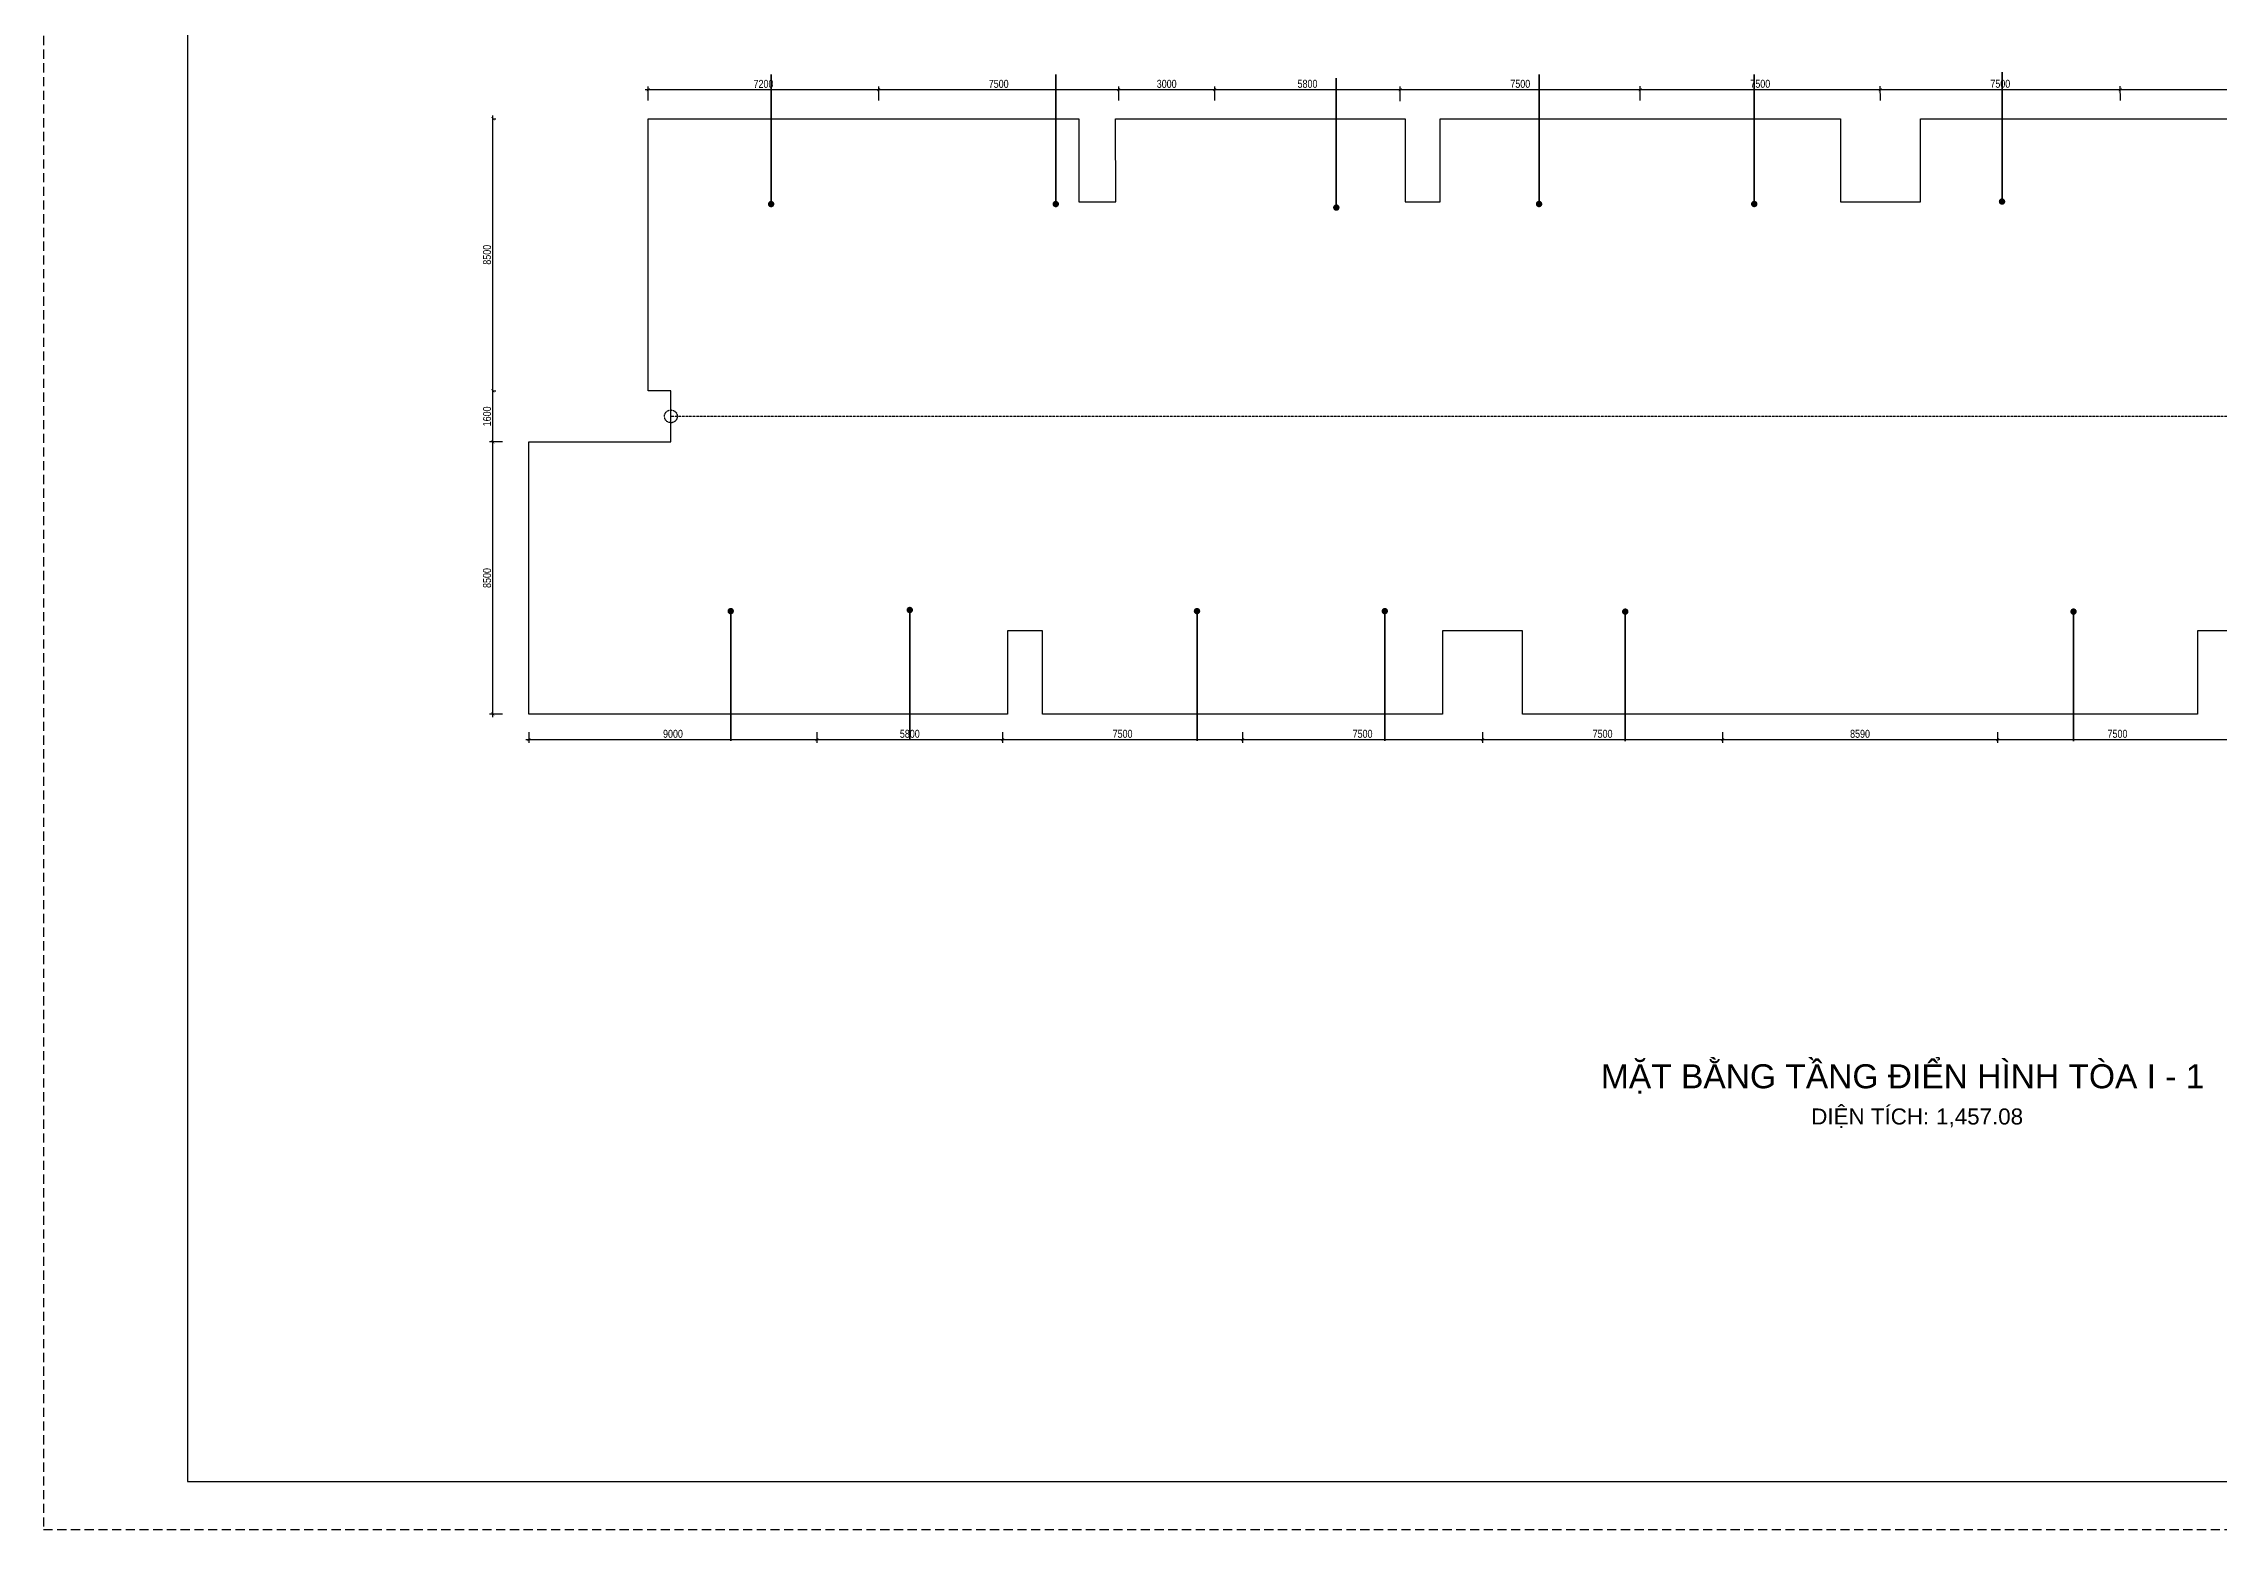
# Model space of a CAD drawing. Header units: millimetres. Extents: x 43 to 126043, y -89269 to -169.
# Drawn here: x 43 to 68010, y -89269 to -42841 of the extents above; entities that cross this region are included whole.
import ezdxf
from ezdxf.enums import TextEntityAlignment as Align

# ---------------------------------------------------------------- set-up
doc = ezdxf.new("R2010")
doc.units = ezdxf.units.MM
doc.linetypes.add('HIDDEN', pattern=[9.525, 6.35, -3.175])
doc.layers.get('0').update_dxf_attribs({"color": 231})
doc.layers.get('DefPoints').update_dxf_attribs({"color": 191})
doc.layers.add('A-SHBD', color=7, linetype='Continuous', lineweight=35)
doc.layers.add('A-TEXT', color=255, linetype='Continuous', lineweight=25)
doc.layers.add('MDI-BAO', color=1, linetype='Continuous')
doc.layers.add('S-DIM', color=231, linetype='Continuous')
doc.layers.add('MDI-HANHLANG', color=5, linetype='HIDDEN', plot=False)
doc.styles.add('250602-MB CO CAU CĂN HO X1-3A-1$0$style1', font='arial.ttf')
doc.styles.add('VTK_Arial', font='arial.ttf', dxfattribs={"width": 0.8})
doc.dimstyles.new('250602-MB CO CAU CĂN HO X1-3A-1$0$Dim_50', dxfattribs={"dimscale": 50, "dimtxt": 2, "dimasz": 1.5, "dimexe": 1, "dimexo": 0, "dimgap": 1, "dimtad": 1, "dimdec": 0, "dimlfac": -1, "dimzin": 12, "dimdsep": 46, "dimtxsty": '250602-MB CO CAU CĂN HO X1-3A-1$0$style1', "dimblk1": '250602-MB CO CAU CĂN HO X1-3A-1$0$_ARCHTICK', "dimblk2": '250602-MB CO CAU CĂN HO X1-3A-1$0$_ARCHTICK', "dimsah": 1, "dimcen": 1.5, "dimdle": 1.5, "dimclrd": 256, "dimclre": 256, "dimclrt": 2, "dimadec": 1, "dimazin": 3, "dimtm": 1e-09, "dimtfac": 0.416667, "dimtdec": 0, "dimtix": 1, "dimtmove": 2, "dimatfit": 3, "dimfxl": 7, "dimfxlon": 1, "dimtolj": 1, "dimtzin": 0, "dimlwd": -1, "dimlwe": -1, "dimarcsym": 1})
doc.dimstyles.new('A-2.5-DIM100', dxfattribs={"dimscale": 100, "dimtxt": 2.5, "dimasz": 1, "dimexe": 1, "dimexo": 0, "dimgap": 0.5, "dimtad": 1, "dimdec": 0, "dimzin": 12, "dimdsep": 46, "dimtxsty": 'VTK_Arial', "dimblk": 'ARCHTICK', "dimcen": 0, "dimdle": 1, "dimclrd": 256, "dimclre": 256, "dimclrt": 7, "dimadec": 1, "dimazin": 3, "dimtfac": 1, "dimtdec": 0, "dimtmove": 0, "dimatfit": 2, "dimfxl": 20, "dimtolj": 1, "dimtzin": 0, "dimlwd": -1, "dimlwe": -1, "dimarcsym": 0})

# ---------------------------------------------------------------- blocks, each defined once
blk = doc.blocks.new('VTK-A1_BoKhungTen')
at = {"layer": 'DefPoints', "linetype": 'HIDDEN', "ltscale": 0.3}
blk.add_lwpolyline([(0, -594), (840, -594), (840, 0), (0, 0)], close=True, dxfattribs=at)
at = {"layer": 'DefPoints'}
blk.add_lwpolyline([(755, -10), (30, -10), (30, -584), (755, -584)], dxfattribs=at)
blk = doc.blocks.new('250602-MB CO CAU CĂN HO X1-3A-1$0$_ARCHTICK')
at = {"color": 0, "linetype": 'ByBlock', "const_width": 0.15}
blk.add_lwpolyline([(-0.5, -0.5), (0.5, 0.5)], dxfattribs=at)
blk = doc.blocks.new('_ArchTick')
at = {"color": 0, "linetype": 'ByBlock', "const_width": 0.15}
blk.add_lwpolyline([(-0.5, -0.5), (0.5, 0.5)], dxfattribs=at)
blk = doc.blocks.new('*D12')
at = {"layer": 'DefPoints', "color": 0, "transparency": 16777216}
for p in [(18943, -44624, 0), (26142, -44281), (26143, -44624, 0)]:
    blk.add_point(p, dxfattribs=at)
at = {"layer": 'S-DIM', "transparency": 16777216}
for p, q in [((18843, -44282), (26243, -44281)), ((18943, -44624), (18942, -44182)), ((26143, -44624), (26142, -44181))]:
    blk.add_line(p, q, dxfattribs=at)
at = {"layer": 'S-DIM', "transparency": 16777216, "xscale": 100, "yscale": 100, "zscale": 100}
for p, rotation in [((18942, -44282), 180.0041459222777), ((26142, -44281), 0.004145922277721052)]:
    blk.add_blockref('_ArchTick', p, dxfattribs=dict(at, rotation=rotation))
at = {"layer": 'S-DIM', "color": 7, "transparency": 16777216, "insert": (22542, -44104), "char_height": 250, "attachment_point": 5, "rotation": 0.00415, "style": 'VTK_Arial'}
blk.add_mtext('\\A1;7200', dxfattribs=at)
blk = doc.blocks.new('*D13')
at = {"layer": 'DefPoints', "color": 0, "transparency": 16777216}
for p in [(26143, -44624, 0), (33642, -44280), (33643, -44624, 0)]:
    blk.add_point(p, dxfattribs=at)
at = {"layer": 'S-DIM', "transparency": 16777216}
for p, q in [((26043, -44281), (33743, -44280)), ((26143, -44624), (26142, -44181)), ((33643, -44624), (33642, -44180))]:
    blk.add_line(p, q, dxfattribs=at)
at = {"layer": 'S-DIM', "transparency": 16777216, "xscale": 100, "yscale": 100, "zscale": 100}
for p, rotation in [((26142, -44281), 180.0041459222777), ((33642, -44280), 0.004145922277682884)]:
    blk.add_blockref('_ArchTick', p, dxfattribs=dict(at, rotation=rotation))
at = {"layer": 'S-DIM', "color": 7, "transparency": 16777216, "insert": (29892, -44103), "char_height": 250, "attachment_point": 5, "rotation": 0.00415, "style": 'VTK_Arial'}
blk.add_mtext('\\A1;7500', dxfattribs=at)
blk = doc.blocks.new('*D14')
at = {"layer": 'DefPoints', "color": 0, "transparency": 16777216}
for p in [(33643, -44624, 0), (36642, -44280), (36643, -44623, 0)]:
    blk.add_point(p, dxfattribs=at)
at = {"layer": 'S-DIM', "transparency": 16777216}
for p, q in [((33543, -44280), (36743, -44280)), ((33643, -44624), (33642, -44180)), ((36643, -44623), (36642, -44180))]:
    blk.add_line(p, q, dxfattribs=at)
at = {"layer": 'S-DIM', "transparency": 16777216, "xscale": 100, "yscale": 100, "zscale": 100}
for p, rotation in [((33642, -44280), 180.0041459222777), ((36642, -44280), 0.004145922277682884)]:
    blk.add_blockref('_ArchTick', p, dxfattribs=dict(at, rotation=rotation))
at = {"layer": 'S-DIM', "color": 7, "transparency": 16777216, "insert": (35142, -44103), "char_height": 250, "attachment_point": 5, "rotation": 0.00415, "style": 'VTK_Arial'}
blk.add_mtext('\\A1;3000', dxfattribs=at)
blk = doc.blocks.new('*D15')
at = {"layer": 'DefPoints', "color": 0, "transparency": 16777216}
for p in [(36643, -44623, 0), (42442, -44280), (42443, -44638, 0)]:
    blk.add_point(p, dxfattribs=at)
at = {"layer": 'S-DIM', "transparency": 16777216}
for p, q in [((36543, -44280), (42543, -44280)), ((36643, -44623), (36642, -44180)), ((42443, -44638), (42442, -44180))]:
    blk.add_line(p, q, dxfattribs=at)
at = {"layer": 'S-DIM', "transparency": 16777216, "xscale": 100, "yscale": 100, "zscale": 100}
for p, rotation in [((36642, -44280), 180.0041459222777), ((42442, -44280), 0.004145922277682884)]:
    blk.add_blockref('_ArchTick', p, dxfattribs=dict(at, rotation=rotation))
at = {"layer": 'S-DIM', "color": 7, "transparency": 16777216, "insert": (39542, -44102), "char_height": 250, "attachment_point": 5, "rotation": 0.00415, "style": 'VTK_Arial'}
blk.add_mtext('\\A1;5800', dxfattribs=at)
blk = doc.blocks.new('*D16')
at = {"layer": 'DefPoints', "color": 0, "transparency": 16777216}
for p in [(42443, -44638, 0), (49942, -44279), (49943, -44622, 0)]:
    blk.add_point(p, dxfattribs=at)
at = {"layer": 'S-DIM', "transparency": 16777216}
for p, q in [((42343, -44280), (50043, -44279)), ((42443, -44638), (42442, -44180)), ((49943, -44622), (49942, -44179))]:
    blk.add_line(p, q, dxfattribs=at)
at = {"layer": 'S-DIM', "transparency": 16777216, "xscale": 100, "yscale": 100, "zscale": 100}
for p, rotation in [((42442, -44280), 180.0041459222777), ((49942, -44279), 0.004145922277682884)]:
    blk.add_blockref('_ArchTick', p, dxfattribs=dict(at, rotation=rotation))
at = {"layer": 'S-DIM', "color": 7, "transparency": 16777216, "insert": (46192, -44102), "char_height": 250, "attachment_point": 5, "rotation": 0.00415, "style": 'VTK_Arial'}
blk.add_mtext('\\A1;7500', dxfattribs=at)
blk = doc.blocks.new('*D17')
at = {"layer": 'DefPoints', "color": 0, "transparency": 16777216}
for p in [(49943, -44622, 0), (57442, -44279), (57443, -44622, 0)]:
    blk.add_point(p, dxfattribs=at)
at = {"layer": 'S-DIM', "transparency": 16777216}
for p, q in [((49843, -44279), (57543, -44279)), ((49943, -44622), (49942, -44179)), ((57443, -44622), (57442, -44179))]:
    blk.add_line(p, q, dxfattribs=at)
at = {"layer": 'S-DIM', "transparency": 16777216, "xscale": 100, "yscale": 100, "zscale": 100}
for p, rotation in [((49942, -44279), 180.0041459222777), ((57442, -44279), 0.004145922277682884)]:
    blk.add_blockref('_ArchTick', p, dxfattribs=dict(at, rotation=rotation))
at = {"layer": 'S-DIM', "color": 7, "transparency": 16777216, "insert": (53692, -44101), "char_height": 250, "attachment_point": 5, "rotation": 0.00415, "style": 'VTK_Arial'}
blk.add_mtext('\\A1;7500', dxfattribs=at)
blk = doc.blocks.new('*D18')
at = {"layer": 'DefPoints', "color": 0, "transparency": 16777216}
for p in [(57443, -44622, 0), (64942, -44278), (64943, -44621, 0)]:
    blk.add_point(p, dxfattribs=at)
at = {"layer": 'S-DIM', "transparency": 16777216}
for p, q in [((64943, -44621), (64942, -44178)), ((57343, -44279), (65043, -44278)), ((57443, -44622), (57442, -44179))]:
    blk.add_line(p, q, dxfattribs=at)
at = {"layer": 'S-DIM', "transparency": 16777216, "xscale": 100, "yscale": 100, "zscale": 100}
for p, rotation in [((57442, -44279), 180.0041459222777), ((64942, -44278), 0.004145922277682884)]:
    blk.add_blockref('_ArchTick', p, dxfattribs=dict(at, rotation=rotation))
at = {"layer": 'S-DIM', "color": 7, "transparency": 16777216, "insert": (61192, -44101), "char_height": 250, "attachment_point": 5, "rotation": 0.00415, "style": 'VTK_Arial'}
blk.add_mtext('\\A1;7500', dxfattribs=at)
blk = doc.blocks.new('*D19')
at = {"layer": 'DefPoints', "color": 0, "transparency": 16777216}
for p in [(64943, -44621, 0), (72442, -44278), (72443, -44621, 0)]:
    blk.add_point(p, dxfattribs=at)
at = {"layer": 'S-DIM', "transparency": 16777216}
for p, q in [((64943, -44621), (64942, -44178)), ((72443, -44621), (72442, -44178)), ((64843, -44278), (72543, -44278))]:
    blk.add_line(p, q, dxfattribs=at)
at = {"layer": 'S-DIM', "transparency": 16777216, "xscale": 100, "yscale": 100, "zscale": 100}
for p, rotation in [((64942, -44278), 180.0041459222777), ((72442, -44278), 0.004145922277682884)]:
    blk.add_blockref('_ArchTick', p, dxfattribs=dict(at, rotation=rotation))
at = {"layer": 'S-DIM', "color": 7, "transparency": 16777216, "insert": (68692, -44100), "char_height": 250, "attachment_point": 5, "rotation": 0.00415, "style": 'VTK_Arial'}
blk.add_mtext('\\A1;7500', dxfattribs=at)
blk = doc.blocks.new('*D24')
at = {"layer": 'DefPoints', "color": 0, "transparency": 16777216}
for p in [(14082, -55291), (14384, -55291), (14384, -63791, 0)]:
    blk.add_point(p, dxfattribs=at)
at = {"layer": 'S-DIM', "transparency": 16777216}
for p, q in [((14384, -55291), (13982, -55291)), ((14082, -63891), (14082, -55191)), ((14384, -63791), (13982, -63791))]:
    blk.add_line(p, q, dxfattribs=at)
at = {"layer": 'S-DIM', "transparency": 16777216, "xscale": 100, "yscale": 100, "zscale": 100}
for p, rotation in [((14082, -55291), 90), ((14082, -63791), 270)]:
    blk.add_blockref('_ArchTick', p, dxfattribs=dict(at, rotation=rotation))
at = {"layer": 'S-DIM', "color": 7, "transparency": 16777216, "insert": (13904, -59541), "char_height": 250, "attachment_point": 5, "rotation": 90, "style": 'VTK_Arial'}
blk.add_mtext('\\A1;8500', dxfattribs=at)
blk = doc.blocks.new('*D25')
at = {"layer": 'DefPoints', "color": 0, "transparency": 16777216}
for p in [(14082, -53691, 0), (14082, -53691), (14384, -55291)]:
    blk.add_point(p, dxfattribs=at)
at = {"layer": 'S-DIM', "transparency": 16777216}
for p, q in [((14082, -55391), (14082, -53591)), ((14082, -53691), (14182, -53691)), ((14384, -55291), (13982, -55291))]:
    blk.add_line(p, q, dxfattribs=at)
at = {"layer": 'S-DIM', "transparency": 16777216, "xscale": 100, "yscale": 100, "zscale": 100}
for p, rotation in [((14082, -53691), 90), ((14082, -55291), 270)]:
    blk.add_blockref('_ArchTick', p, dxfattribs=dict(at, rotation=rotation))
at = {"layer": 'S-DIM', "color": 7, "transparency": 16777216, "insert": (13904, -54491), "char_height": 250, "attachment_point": 5, "rotation": 90, "style": 'VTK_Arial'}
blk.add_mtext('\\A1;1600', dxfattribs=at)
blk = doc.blocks.new('*D26')
at = {"layer": 'DefPoints', "color": 0, "transparency": 16777216}
for p in [(14082, -45191, 0), (14082, -45191), (14082, -53691, 0)]:
    blk.add_point(p, dxfattribs=at)
at = {"layer": 'S-DIM', "transparency": 16777216}
for p, q in [((14082, -53791), (14082, -45091)), ((14082, -45191), (14182, -45191)), ((14082, -53691), (14182, -53691))]:
    blk.add_line(p, q, dxfattribs=at)
at = {"layer": 'S-DIM', "transparency": 16777216, "xscale": 100, "yscale": 100, "zscale": 100}
for p, rotation in [((14082, -45191), 90), ((14082, -53691), 270)]:
    blk.add_blockref('_ArchTick', p, dxfattribs=dict(at, rotation=rotation))
at = {"layer": 'S-DIM', "color": 7, "transparency": 16777216, "insert": (13904, -49441), "char_height": 250, "attachment_point": 5, "rotation": 90, "style": 'VTK_Arial'}
blk.add_mtext('\\A1;8500', dxfattribs=at)
blk = doc.blocks.new('*D27')
at = {"layer": 'DefPoints', "color": 0, "transparency": 16777216}
for p in [(15214, -64357, 0), (24214, -64357, 0), (24214, -64588)]:
    blk.add_point(p, dxfattribs=at)
at = {"layer": 'S-DIM', "transparency": 16777216}
for p, q in [((15214, -64357), (15214, -64688)), ((24214, -64357), (24214, -64688)), ((15114, -64588), (24314, -64588))]:
    blk.add_line(p, q, dxfattribs=at)
at = {"layer": 'S-DIM', "transparency": 16777216, "xscale": 100, "yscale": 100, "zscale": 100, "rotation": 180}
blk.add_blockref('_ArchTick', (15214, -64588), dxfattribs=at)
at = {"layer": 'S-DIM', "transparency": 16777216, "xscale": 100, "yscale": 100, "zscale": 100}
blk.add_blockref('_ArchTick', (24214, -64588), dxfattribs=at)
at = {"layer": 'S-DIM', "color": 7, "transparency": 16777216, "insert": (19714, -64410), "char_height": 250, "attachment_point": 5, "style": 'VTK_Arial'}
blk.add_mtext('\\A1;9000', dxfattribs=at)
blk = doc.blocks.new('*D28')
at = {"layer": 'DefPoints', "color": 0, "transparency": 16777216}
for p in [(24214, -64357, 0), (30014, -64357, 0), (30014, -64588)]:
    blk.add_point(p, dxfattribs=at)
at = {"layer": 'S-DIM', "transparency": 16777216}
for p, q in [((24214, -64357), (24214, -64688)), ((30014, -64357), (30014, -64688)), ((24114, -64588), (30114, -64588))]:
    blk.add_line(p, q, dxfattribs=at)
at = {"layer": 'S-DIM', "transparency": 16777216, "xscale": 100, "yscale": 100, "zscale": 100, "rotation": 180}
blk.add_blockref('_ArchTick', (24214, -64588), dxfattribs=at)
at = {"layer": 'S-DIM', "transparency": 16777216, "xscale": 100, "yscale": 100, "zscale": 100}
blk.add_blockref('_ArchTick', (30014, -64588), dxfattribs=at)
at = {"layer": 'S-DIM', "color": 7, "transparency": 16777216, "insert": (27114, -64410), "char_height": 250, "attachment_point": 5, "style": 'VTK_Arial'}
blk.add_mtext('\\A1;5800', dxfattribs=at)
blk = doc.blocks.new('*D29')
at = {"layer": 'DefPoints', "color": 0, "transparency": 16777216}
for p in [(30014, -64357, 0), (37514, -64357, 0), (37514, -64588)]:
    blk.add_point(p, dxfattribs=at)
at = {"layer": 'S-DIM', "transparency": 16777216}
for p, q in [((30014, -64357), (30014, -64688)), ((37514, -64357), (37514, -64688)), ((29914, -64588), (37614, -64588))]:
    blk.add_line(p, q, dxfattribs=at)
at = {"layer": 'S-DIM', "transparency": 16777216, "xscale": 100, "yscale": 100, "zscale": 100, "rotation": 180}
blk.add_blockref('_ArchTick', (30014, -64588), dxfattribs=at)
at = {"layer": 'S-DIM', "transparency": 16777216, "xscale": 100, "yscale": 100, "zscale": 100}
blk.add_blockref('_ArchTick', (37514, -64588), dxfattribs=at)
at = {"layer": 'S-DIM', "color": 7, "transparency": 16777216, "insert": (33764, -64410), "char_height": 250, "attachment_point": 5, "style": 'VTK_Arial'}
blk.add_mtext('\\A1;7500', dxfattribs=at)
blk = doc.blocks.new('*D30')
at = {"layer": 'DefPoints', "color": 0, "transparency": 16777216}
for p in [(37514, -64357, 0), (45014, -64357, 0), (45014, -64588)]:
    blk.add_point(p, dxfattribs=at)
at = {"layer": 'S-DIM', "transparency": 16777216}
for p, q in [((37514, -64357), (37514, -64688)), ((45014, -64357), (45014, -64688)), ((37414, -64588), (45114, -64588))]:
    blk.add_line(p, q, dxfattribs=at)
at = {"layer": 'S-DIM', "transparency": 16777216, "xscale": 100, "yscale": 100, "zscale": 100, "rotation": 180}
blk.add_blockref('_ArchTick', (37514, -64588), dxfattribs=at)
at = {"layer": 'S-DIM', "transparency": 16777216, "xscale": 100, "yscale": 100, "zscale": 100}
blk.add_blockref('_ArchTick', (45014, -64588), dxfattribs=at)
at = {"layer": 'S-DIM', "color": 7, "transparency": 16777216, "insert": (41264, -64410), "char_height": 250, "attachment_point": 5, "style": 'VTK_Arial'}
blk.add_mtext('\\A1;7500', dxfattribs=at)
blk = doc.blocks.new('*D31')
at = {"layer": 'DefPoints', "color": 0, "transparency": 16777216}
for p in [(45014, -64357, 0), (52514, -64357, 0), (52514, -64588)]:
    blk.add_point(p, dxfattribs=at)
at = {"layer": 'S-DIM', "transparency": 16777216}
for p, q in [((45014, -64357), (45014, -64688)), ((52514, -64357), (52514, -64688)), ((44914, -64588), (52614, -64588))]:
    blk.add_line(p, q, dxfattribs=at)
at = {"layer": 'S-DIM', "transparency": 16777216, "xscale": 100, "yscale": 100, "zscale": 100, "rotation": 180}
blk.add_blockref('_ArchTick', (45014, -64588), dxfattribs=at)
at = {"layer": 'S-DIM', "transparency": 16777216, "xscale": 100, "yscale": 100, "zscale": 100}
blk.add_blockref('_ArchTick', (52514, -64588), dxfattribs=at)
at = {"layer": 'S-DIM', "color": 7, "transparency": 16777216, "insert": (48764, -64410), "char_height": 250, "attachment_point": 5, "style": 'VTK_Arial'}
blk.add_mtext('\\A1;7500', dxfattribs=at)
blk = doc.blocks.new('*D32')
at = {"layer": 'DefPoints', "color": 0, "transparency": 16777216}
for p in [(52514, -64357, 0), (61104, -64357, 0), (61104, -64588)]:
    blk.add_point(p, dxfattribs=at)
at = {"layer": 'S-DIM', "transparency": 16777216}
for p, q in [((52514, -64357), (52514, -64688)), ((61104, -64357), (61104, -64688)), ((52414, -64588), (61204, -64588))]:
    blk.add_line(p, q, dxfattribs=at)
at = {"layer": 'S-DIM', "transparency": 16777216, "xscale": 100, "yscale": 100, "zscale": 100, "rotation": 180}
blk.add_blockref('_ArchTick', (52514, -64588), dxfattribs=at)
at = {"layer": 'S-DIM', "transparency": 16777216, "xscale": 100, "yscale": 100, "zscale": 100}
blk.add_blockref('_ArchTick', (61104, -64588), dxfattribs=at)
at = {"layer": 'S-DIM', "color": 7, "transparency": 16777216, "insert": (56809, -64410), "char_height": 250, "attachment_point": 5, "style": 'VTK_Arial'}
blk.add_mtext('\\A1;8590', dxfattribs=at)
blk = doc.blocks.new('*D33')
at = {"layer": 'DefPoints', "color": 0, "transparency": 16777216}
for p in [(61104, -64357, 0), (68604, -64357, 0), (68604, -64588)]:
    blk.add_point(p, dxfattribs=at)
at = {"layer": 'S-DIM', "transparency": 16777216}
for p, q in [((61104, -64357), (61104, -64688)), ((68604, -64357), (68604, -64688)), ((61004, -64588), (68704, -64588))]:
    blk.add_line(p, q, dxfattribs=at)
at = {"layer": 'S-DIM', "transparency": 16777216, "xscale": 100, "yscale": 100, "zscale": 100, "rotation": 180}
blk.add_blockref('_ArchTick', (61104, -64588), dxfattribs=at)
at = {"layer": 'S-DIM', "transparency": 16777216, "xscale": 100, "yscale": 100, "zscale": 100}
blk.add_blockref('_ArchTick', (68604, -64588), dxfattribs=at)
at = {"layer": 'S-DIM', "color": 7, "transparency": 16777216, "insert": (64854, -64410), "char_height": 250, "attachment_point": 5, "style": 'VTK_Arial'}
blk.add_mtext('\\A1;7500', dxfattribs=at)

msp = doc.modelspace()

# ---------------------------------------------------------------- linework, layer by layer
at = {"layer": 'MDI-BAO', "elevation": 0}
msp.add_lwpolyline([(69854.4, -61191.3), (67354.3, -61191.1), (67354.3, -63790.7), (46264.3, -63790.7), (46264.3, -61191.1), (43764.3, -61191.1), (43764.3, -63790.7), (31264.3, -63790.7), (31264.4, -61191.3), (30164.3, -61190.8), (30164.3, -63790.7), (15214.3, -63790.7), (15214.3, -55290.7), (19652, -55290.7), (19646.7, -53690.7), (18942.5, -53690.7), (18942.5, -45190.7), (32393.2, -45190.7), (32393.2, -47790.4), (33547.8, -47790.7), (33547.6, -45190.7), (42593.2, -45190.7), (42593.2, -47790.2), (43693.2, -47790.1), (43693.2, -45190.7), (56193.2, -45190.7), (56193.2, -47790.1), (58693.2, -47790.4), (58693.2, -45190.7), (71193.2, -45190.7)], dxfattribs=at)
at = {"layer": 'MDI-HANHLANG'}
msp.add_line((95669.3, -54490.7), (19649.3, -54490.7), dxfattribs=at)
msp.add_circle((19649.3, -54490.7), 200, dxfattribs=at)

# ---------------------------------------------------------------- block references
at = {"layer": 'DefPoints', "xscale": 150, "yscale": 150, "zscale": 150}
msp.add_blockref('VTK-A1_BoKhungTen', (43.4, -168.9), dxfattribs=at)

# ---------------------------------------------------------------- texts
at = {"layer": 'A-TEXT', "style": 'VTK_Arial'}
msp.add_text('MẶT BẰNG TẦNG ĐIỂN HÌNH TÒA I - 1', height=750, dxfattribs=at).set_placement((58141.5, -75483.9), align=Align.CENTER)
for s, p in [('DIỆN TÍCH:', (55283.9, -76615)), ('1,457.08', (59185.3, -76615))]:
    msp.add_text(s, height=500, dxfattribs=at).set_placement(p)

# ---------------------------------------------------------------- dimensions: what is measured, and where the dimension line sits
at = {"layer": 'S-DIM'}
for p1, p2, distance, picture, middle in [((18942.5, -44624.1, 0), (26142.5, -44623.6, 0), 342.6, '*D12', (22542.5, -44103.6)), ((14383.6, -63790.7, 0), (14383.6, -55290.7), 302.1, '*D24', (13903.9, -59540.7)), ((15214.3, -64357.3, 0), (24214.3, -64357.3, 0), -230.7, '*D27', (19714.3, -64410.4))]:
    dim = msp.add_aligned_dim(p1=p1, p2=p2, distance=distance, dimstyle='A-2.5-DIM100', override={"dimpost": '\\X'}, dxfattribs=at)
    dim.commit()
    dim.dimension.update_dxf_attribs({"geometry": picture, "text_midpoint": middle})
for base, p1, p2, angle, picture, middle in [((33642.5, -44280.5), (26142.5, -44623.6, 0), (33642.5, -44623.6, 0), 180.004146, '*D13', (29892.5, -44103.1)), ((36642.5, -44280.2), (33642.5, -44623.6, 0), (36642.5, -44623.4, 0), 180.004146, '*D14', (35142.5, -44102.6)), ((42442.5, -44279.8), (36642.5, -44623.4, 0), (42442.5, -44638, 0), 180.004146, '*D15', (39542.5, -44102.4)), ((49942.5, -44279.3), (42442.5, -44638, 0), (49942.5, -44622.4, 0), 180.004146, '*D16', (46192.5, -44101.9)), ((57442.5, -44278.7), (49942.5, -44622.4, 0), (57442.5, -44621.9, 0), 180.004146, '*D17', (53692.5, -44101.4)), ((64942.5, -44278.2), (57442.5, -44621.9, 0), (64942.5, -44621.3, 0), 180.004146, '*D18', (61192.5, -44100.8)), ((72442.5, -44277.6), (64942.5, -44621.3, 0), (72442.5, -44620.8, 0), 180.004146, '*D19', (68692.5, -44100.3)), ((14081.5, -45190.7), (14081.5, -53690.7, 0), (14081.5, -45190.7, 0), 270, '*D26', (13903.9, -49440.7)), ((14081.5, -53690.7), (14383.6, -55290.7), (14081.5, -53690.7, 0), 270, '*D25', (13903.9, -54490.7)), ((30014.3, -64588), (24214.3, -64357.3, 0), (30014.3, -64357.3, 0), 180, '*D28', (27114.3, -64410.4)), ((37514.3, -64588), (30014.3, -64357.3, 0), (37514.3, -64357.3, 0), 180, '*D29', (33764.3, -64410.4)), ((45014.3, -64588), (37514.3, -64357.3, 0), (45014.3, -64357.3, 0), 180, '*D30', (41264.3, -64410.4)), ((52514.3, -64588), (45014.3, -64357.3, 0), (52514.3, -64357.3, 0), 180, '*D31', (48764.3, -64410.4)), ((61104.3, -64588), (52514.3, -64357.3, 0), (61104.3, -64357.3, 0), 180, '*D32', (56809.3, -64410.4)), ((68604.3, -64588), (61104.3, -64357.3, 0), (68604.3, -64357.3, 0), 180, '*D33', (64854.3, -64410.4))]:
    dim = msp.add_linear_dim(base=base, p1=p1, p2=p2, angle=angle, dimstyle='A-2.5-DIM100', override={"dimpost": '\\X', "dimtmove": 1}, dxfattribs=at)
    dim.commit()
    dim.dimension.update_dxf_attribs({"geometry": picture, "text_midpoint": middle})

# ---------------------------------------------------------------- leaders
at = {"layer": 'A-SHBD'}
for points in [[(22780.9, -47858), (22780.6, -43810.7)], [(31675.9, -47857.3), (31675.6, -43810)], [(40442.8, -47967.3), (40442.5, -43920)], [(46779, -47856.2), (46778.7, -43808.9)], [(53502.8, -47855.8), (53502.5, -43808.4)], [(61245.7, -47779.5), (61245.4, -43732.1)], [(21518.1, -60576), (21518.1, -64623.3)], [(27114.3, -60540.7), (27114.3, -64588)], [(36089.3, -60576), (36089.3, -64623.4)], [(41956.8, -60576), (41956.8, -64623.4)], [(49471.2, -60591), (49471.2, -64638.4)], [(63479.3, -60591), (63479.3, -64638.4)]]:
    msp.add_leader(points, dimstyle='250602-MB CO CAU CĂN HO X1-3A-1$0$Dim_50', override={"dimasz": 4, "dimtad": 0, "dimldrblk": 'Dot', "dimtfill": 1}, dxfattribs=at)

doc.saveas('drawing.dxf')
